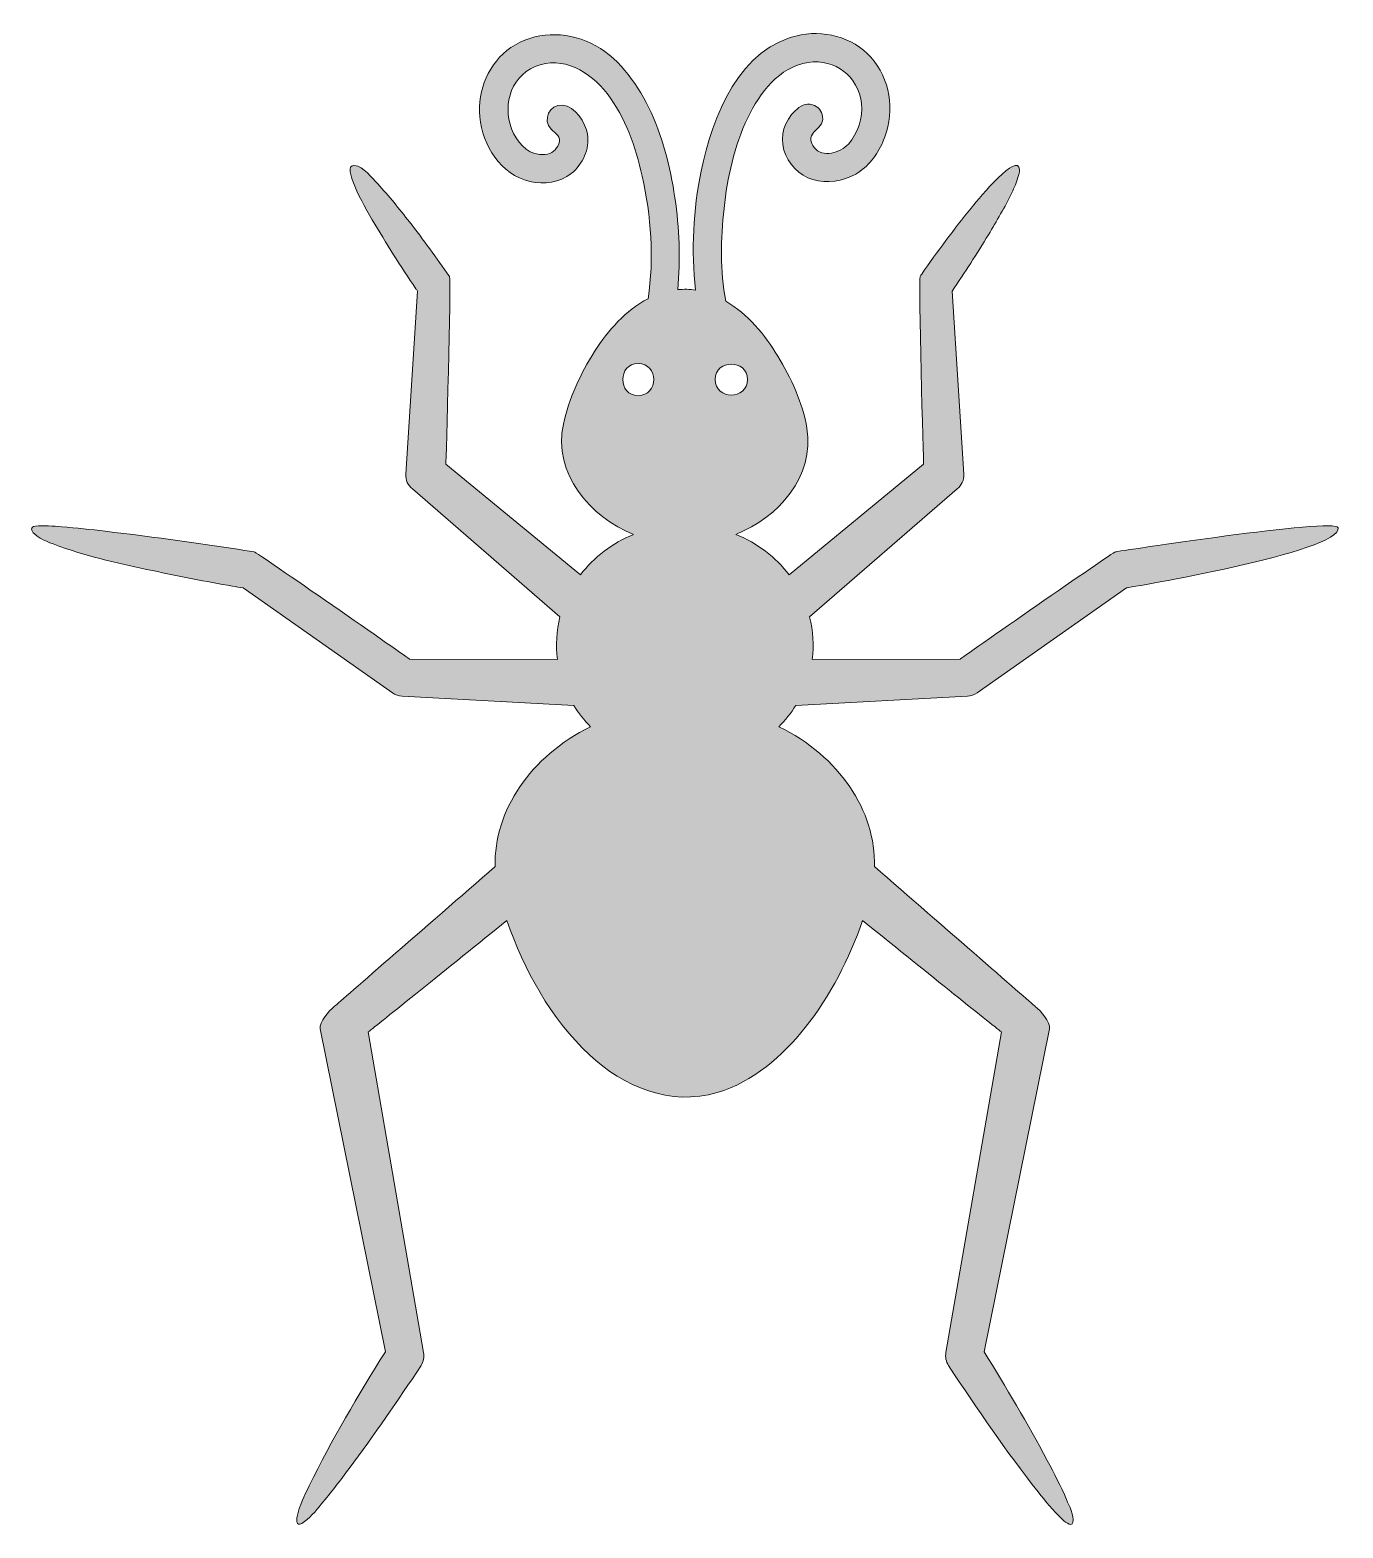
# Model space of a CAD drawing. Header units: inches. Extents: x 0 to 89, y 0 to 102.
import ezdxf

# ---------------------------------------------------------------- set-up
doc = ezdxf.new("R2010")
doc.units = ezdxf.units.IN
doc.header["$MEASUREMENT"] = 0
doc.layers.add('Layer 1', color=7, linetype='Continuous')

msp = doc.modelspace()

# ---------------------------------------------------------------- hatches: boundary and pattern name
at = {"layer": 'Layer 1', "true_color": 0xb2e576}
h = msp.add_hatch(color=63, dxfattribs=at)
h.dxf.hatch_style = 2
edge = h.paths.add_edge_path()
edge.add_spline(control_points=[(73.86, 66.28), (73.69, 66.25), (63.27, 58.97), (63.27, 58.97), (63.27, 58.97), (53.19, 58.93), (53.19, 58.93), (53.32, 59.9), (53.26, 60.89), (53.02, 61.85), (53.02, 61.85), (63.07, 70.57), (63.07, 70.57), (63.38, 70.81), (63.55, 71.18), (63.53, 71.57), (63.53, 71.57), (62.73, 84.05), (62.73, 84.05), (63.59, 85.31), (64.42, 86.59), (65.21, 87.89), (65.77, 88.83), (66.33, 89.77), (66.8, 90.75), (66.97, 91.11), (67.13, 91.47), (67.24, 91.85), (67.3, 92.03), (67.38, 92.31), (67.28, 92.5), (66.89, 93.25), (64.24, 89.97), (64.02, 89.7), (62.85, 88.25), (61.73, 86.74), (60.66, 85.2), (60.63, 85.15), (60.59, 85.1), (60.56, 85.05), (60.41, 84.83), (60.79, 72.25), (60.79, 72.25), (60.79, 72.25), (51.63, 64.71), (51.63, 64.71), (50.71, 65.91), (49.46, 66.87), (47.99, 67.47), (50.88, 68.6), (53.38, 71.43), (52.84, 74.71), (52.55, 76.42), (51.75, 78.15), (50.85, 79.62), (49.96, 81.09), (48.81, 82.48), (47.31, 83.36), (46.92, 85.43), (46.96, 87.6), (47.19, 89.68), (47.42, 91.79), (47.88, 93.93), (48.8, 95.85), (49.62, 97.53), (50.93, 99.34), (52.92, 99.63), (54.79, 99.9), (56.33, 98.67), (56.56, 96.82), (56.68, 95.86), (56.3, 94.79), (55.66, 94.07), (55.13, 93.47), (53.89, 93.1), (53.32, 93.84), (53.07, 94.18), (53, 94.55), (53.31, 94.87), (53.63, 95.2), (53.96, 95.41), (53.91, 95.93), (53.87, 96.32), (53.59, 96.65), (53.21, 96.75), (52.75, 96.89), (52.37, 96.64), (52.04, 96.34), (51.31, 95.66), (50.98, 94.64), (51.27, 93.66), (51.55, 92.73), (52.3, 91.93), (53.24, 91.64), (54.2, 91.35), (55.29, 91.54), (56.16, 92.02), (57.01, 92.5), (57.62, 93.33), (58.01, 94.21), (58.81, 96), (58.63, 98.15), (57.42, 99.72), (56.26, 101.22), (54.29, 101.84), (52.45, 101.51), (48.25, 100.75), (46.37, 95.91), (45.63, 92.23), (45.09, 89.59), (44.94, 86.8), (45.25, 84.12), (44.85, 84.18), (44.44, 84.18), (44.03, 84.15), (44.24, 86.22), (44.14, 88.34), (43.84, 90.41), (43.53, 92.53), (42.99, 94.65), (42.04, 96.58), (41.18, 98.33), (39.91, 100.07), (38.11, 100.94), (36.39, 101.77), (34.27, 101.74), (32.67, 100.64), (31.16, 99.61), (30.37, 97.74), (30.54, 95.93), (30.73, 93.97), (31.96, 91.99), (33.96, 91.52), (34.93, 91.29), (36, 91.43), (36.78, 92.06), (37.56, 92.68), (38.05, 93.74), (37.88, 94.73), (37.75, 95.51), (37.05, 96.65), (36.18, 96.72), (35.3, 96.8), (34.79, 95.7), (35.41, 95.08), (35.71, 94.78), (36.12, 94.57), (35.93, 94.08), (35.78, 93.67), (35.44, 93.39), (35, 93.35), (34, 93.26), (33.26, 93.95), (32.85, 94.79), (32.04, 96.42), (32.53, 98.61), (34.31, 99.35), (36.21, 100.13), (38.07, 98.99), (39.22, 97.51), (40.47, 95.89), (41.17, 93.86), (41.61, 91.88), (42.21, 89.19), (42.44, 86.26), (42.01, 83.53), (40.48, 82.73), (39.29, 81.37), (38.37, 79.93), (37.41, 78.44), (36.62, 76.72), (36.24, 74.98), (35.51, 71.62), (38.06, 68.64), (41.03, 67.47), (39.57, 66.87), (38.32, 65.91), (37.4, 64.71), (37.4, 64.71), (28.23, 72.25), (28.23, 72.25), (28.23, 72.25), (28.62, 84.83), (28.47, 85.05), (27.6, 86.31), (26.69, 87.55), (25.75, 88.76), (25.06, 89.65), (24.36, 90.53), (23.59, 91.35), (23.21, 91.76), (22.61, 92.53), (22, 92.61), (21.46, 92.68), (21.81, 91.75), (21.89, 91.54), (22.23, 90.62), (22.73, 89.75), (23.22, 88.91), (24.15, 87.3), (25.15, 85.74), (26.19, 84.2), (26.23, 84.15), (26.26, 84.1), (26.3, 84.05), (26.3, 84.05), (25.5, 71.57), (25.5, 71.57), (25.48, 71.18), (25.65, 70.81), (25.95, 70.57), (25.95, 70.57), (36.01, 61.85), (36.01, 61.85), (35.77, 60.89), (35.71, 59.9), (35.84, 58.93), (35.84, 58.93), (25.76, 58.97), (25.76, 58.97), (25.76, 58.97), (15.34, 66.25), (15.16, 66.28), (11.79, 66.8), (8.41, 67.29), (5.02, 67.68), (4.04, 67.8), (3.05, 67.91), (2.06, 67.98), (1.47, 68.03), (0.85, 68.1), (0.26, 68.02), (-0.11, 67.98), (-0.04, 67.72), (0.2, 67.5), (0.67, 67.08), (1.35, 66.86), (1.93, 66.65), (3.97, 65.92), (6.12, 65.45), (8.24, 65), (10.05, 64.61), (11.88, 64.26), (13.7, 63.94), (13.94, 63.9), (14.17, 63.86), (14.41, 63.82), (14.41, 63.82), (24.59, 56.67), (24.59, 56.67), (24.78, 56.53), (25.02, 56.45), (25.26, 56.44), (25.26, 56.44), (36.95, 55.81), (36.95, 55.81), (37.28, 55.29), (37.66, 54.8), (38.1, 54.36), (34, 52.35), (31.5, 48.64), (31.59, 44.83), (27.07, 40.9), (20.63, 35.29), (20.63, 35.29), (20.25, 35), (19.59, 34.24), (19.67, 33.77), (19.67, 33.77), (24.11, 11.77), (24.11, 11.77), (22.27, 8.8), (20.44, 5.77), (18.92, 2.62), (18.6, 1.96), (18.25, 1.27), (18.1, 0.55), (18.04, 0.29), (18.03, -0.15), (18.42, 0.07), (18.94, 0.36), (19.36, 0.93), (19.74, 1.38), (20.41, 2.17), (21.04, 2.99), (21.65, 3.82), (23.35, 6.1), (24.97, 8.45), (26.54, 10.82), (26.71, 11.08), (26.77, 11.41), (26.72, 11.72), (26.72, 11.72), (22.94, 33.56), (22.94, 33.56), (23.66, 34.12), (28.56, 38.06), (32.39, 41.16), (33.56, 37.79), (35.38, 34.47), (38.01, 32.01), (40.36, 29.81), (43.52, 28.49), (46.73, 29.43), (49.17, 30.15), (51.17, 31.91), (52.72, 33.86), (54.44, 36.03), (55.73, 38.55), (56.63, 41.16), (60.46, 38.06), (65.37, 34.12), (66.09, 33.56), (66.09, 33.56), (62.31, 11.72), (62.31, 11.72), (62.25, 11.41), (62.32, 11.08), (62.49, 10.82), (64.43, 7.89), (66.42, 4.97), (68.6, 2.21), (69.1, 1.58), (69.61, 0.93), (70.2, 0.39), (70.32, 0.28), (70.86, -0.25), (70.96, 0.14), (71.07, 0.61), (70.71, 1.28), (70.53, 1.69), (70.14, 2.6), (69.68, 3.49), (69.22, 4.36), (67.87, 6.88), (66.42, 9.34), (64.91, 11.77), (64.91, 11.77), (69.36, 33.77), (69.36, 33.77), (69.44, 34.24), (68.78, 35), (68.4, 35.29), (68.4, 35.29), (61.96, 40.9), (57.44, 44.83), (57.53, 48.64), (55.03, 52.35), (50.93, 54.36), (51.37, 54.8), (51.75, 55.29), (52.08, 55.81), (52.08, 55.81), (63.77, 56.44), (63.77, 56.44), (64.01, 56.45), (64.25, 56.53), (64.44, 56.67), (64.44, 56.67), (74.62, 63.82), (74.62, 63.82), (74.62, 63.82), (89.37, 66.28), (89.03, 67.92), (88.89, 68.61), (73.86, 66.28), (73.86, 66.28)], knot_values=[0, 0, 0, 0, 1, 1, 1, 2, 2, 2, 3, 3, 3, 4, 4, 4, 5, 5, 5, 6, 6, 6, 7, 7, 7, 8, 8, 8, 9, 9, 9, 10, 10, 10, 11, 11, 11, 12, 12, 12, 13, 13, 13, 14, 14, 14, 15, 15, 15, 16, 16, 16, 17, 17, 17, 18, 18, 18, 19, 19, 19, 20, 20, 20, 21, 21, 21, 22, 22, 22, 23, 23, 23, 24, 24, 24, 25, 25, 25, 26, 26, 26, 27, 27, 27, 28, 28, 28, 29, 29, 29, 30, 30, 30, 31, 31, 31, 32, 32, 32, 33, 33, 33, 34, 34, 34, 35, 35, 35, 36, 36, 36, 37, 37, 37, 38, 38, 38, 39, 39, 39, 40, 40, 40, 41, 41, 41, 42, 42, 42, 43, 43, 43, 44, 44, 44, 45, 45, 45, 46, 46, 46, 47, 47, 47, 48, 48, 48, 49, 49, 49, 50, 50, 50, 51, 51, 51, 52, 52, 52, 53, 53, 53, 54, 54, 54, 55, 55, 55, 56, 56, 56, 57, 57, 57, 58, 58, 58, 59, 59, 59, 60, 60, 60, 61, 61, 61, 62, 62, 62, 63, 63, 63, 64, 64, 64, 65, 65, 65, 66, 66, 66, 67, 67, 67, 68, 68, 68, 69, 69, 69, 70, 70, 70, 71, 71, 71, 72, 72, 72, 73, 73, 73, 74, 74, 74, 75, 75, 75, 76, 76, 76, 77, 77, 77, 78, 78, 78, 79, 79, 79, 80, 80, 80, 81, 81, 81, 82, 82, 82, 83, 83, 83, 84, 84, 84, 85, 85, 85, 86, 86, 86, 87, 87, 87, 88, 88, 88, 89, 89, 89, 90, 90, 90, 91, 91, 91, 92, 92, 92, 93, 93, 93, 94, 94, 94, 95, 95, 95, 96, 96, 96, 97, 97, 97, 98, 98, 98, 99, 99, 99, 100, 100, 100, 101, 101, 101, 102, 102, 102, 103, 103, 103, 104, 104, 104, 105, 105, 105, 106, 106, 106, 107, 107, 107, 108, 108, 108, 109, 109, 109, 110, 110, 110, 111, 111, 111, 112, 112, 112, 113, 113, 113, 114, 114, 114, 115, 115, 115, 116, 116, 116, 117, 117, 117, 118, 118, 118, 119, 119, 119, 120, 120, 120, 121, 121, 121, 122, 122, 122, 122], degree=3, periodic=1)
edge = h.paths.add_edge_path()
edge.add_spline(control_points=[(41.34, 79.11), (42.75, 79.11), (42.75, 76.92), (41.34, 76.92), (39.94, 76.92), (39.94, 79.11), (41.34, 79.11)], knot_values=[0, 0, 0, 0, 1, 1, 1, 2, 2, 2, 2], degree=3, periodic=1)
edge = h.paths.add_edge_path()
edge.add_spline(control_points=[(48.78, 78.02), (48.78, 76.61), (46.59, 76.61), (46.59, 78.02), (46.59, 79.42), (48.78, 79.42), (48.78, 78.02)], knot_values=[0, 0, 0, 0, 1, 1, 1, 2, 2, 2, 2], degree=3, periodic=1)

# ---------------------------------------------------------------- linework, layer by layer
at = {"layer": 'Layer 1', "lineweight": 0}
for points, knots in [([(73.86, 66.28), (73.69, 66.25), (63.27, 58.97), (63.27, 58.97), (63.27, 58.97), (53.19, 58.93), (53.19, 58.93), (53.32, 59.9), (53.26, 60.89), (53.02, 61.85), (53.02, 61.85), (63.07, 70.57), (63.07, 70.57), (63.38, 70.81), (63.55, 71.18), (63.53, 71.57), (63.53, 71.57), (62.73, 84.05), (62.73, 84.05), (63.59, 85.31), (64.42, 86.59), (65.21, 87.89), (65.77, 88.83), (66.33, 89.77), (66.8, 90.75), (66.97, 91.11), (67.13, 91.47), (67.24, 91.85), (67.3, 92.03), (67.38, 92.31), (67.28, 92.5), (66.89, 93.25), (64.24, 89.97), (64.02, 89.7), (62.85, 88.25), (61.73, 86.74), (60.66, 85.2), (60.63, 85.15), (60.59, 85.1), (60.56, 85.05), (60.41, 84.83), (60.79, 72.25), (60.79, 72.25), (60.79, 72.25), (51.63, 64.71), (51.63, 64.71), (50.71, 65.91), (49.46, 66.87), (47.99, 67.47), (50.88, 68.6), (53.38, 71.43), (52.84, 74.71), (52.55, 76.42), (51.75, 78.15), (50.85, 79.62), (49.96, 81.09), (48.81, 82.48), (47.31, 83.36), (46.92, 85.43), (46.96, 87.6), (47.19, 89.68), (47.42, 91.79), (47.88, 93.93), (48.8, 95.85), (49.62, 97.53), (50.93, 99.34), (52.92, 99.63), (54.79, 99.9), (56.33, 98.67), (56.56, 96.82), (56.68, 95.86), (56.3, 94.79), (55.66, 94.07), (55.13, 93.47), (53.89, 93.1), (53.32, 93.84), (53.07, 94.18), (53, 94.55), (53.31, 94.87), (53.63, 95.2), (53.96, 95.41), (53.91, 95.93), (53.87, 96.32), (53.59, 96.65), (53.21, 96.75), (52.75, 96.89), (52.37, 96.64), (52.04, 96.34), (51.31, 95.66), (50.98, 94.64), (51.27, 93.66), (51.55, 92.73), (52.3, 91.93), (53.24, 91.64), (54.2, 91.35), (55.29, 91.54), (56.16, 92.02), (57.01, 92.5), (57.62, 93.33), (58.01, 94.21), (58.81, 96), (58.63, 98.15), (57.42, 99.72), (56.26, 101.22), (54.29, 101.84), (52.45, 101.51), (48.25, 100.75), (46.37, 95.91), (45.63, 92.23), (45.09, 89.59), (44.94, 86.8), (45.25, 84.12), (44.85, 84.18), (44.44, 84.18), (44.03, 84.15), (44.24, 86.22), (44.14, 88.34), (43.84, 90.41), (43.53, 92.53), (42.99, 94.65), (42.04, 96.58), (41.18, 98.33), (39.91, 100.07), (38.11, 100.94), (36.39, 101.77), (34.27, 101.74), (32.67, 100.64), (31.16, 99.61), (30.37, 97.74), (30.54, 95.93), (30.73, 93.97), (31.96, 91.99), (33.96, 91.52), (34.93, 91.29), (36, 91.43), (36.78, 92.06), (37.56, 92.68), (38.05, 93.74), (37.88, 94.73), (37.75, 95.51), (37.05, 96.65), (36.18, 96.72), (35.3, 96.8), (34.79, 95.7), (35.41, 95.08), (35.71, 94.78), (36.12, 94.57), (35.93, 94.08), (35.78, 93.67), (35.44, 93.39), (35, 93.35), (34, 93.26), (33.26, 93.95), (32.85, 94.79), (32.04, 96.42), (32.53, 98.61), (34.31, 99.35), (36.21, 100.13), (38.07, 98.99), (39.22, 97.51), (40.47, 95.89), (41.17, 93.86), (41.61, 91.88), (42.21, 89.19), (42.44, 86.26), (42.01, 83.53), (40.48, 82.73), (39.29, 81.37), (38.37, 79.93), (37.41, 78.44), (36.62, 76.72), (36.24, 74.98), (35.51, 71.62), (38.06, 68.64), (41.03, 67.47), (39.57, 66.87), (38.32, 65.91), (37.4, 64.71), (37.4, 64.71), (28.23, 72.25), (28.23, 72.25), (28.23, 72.25), (28.62, 84.83), (28.47, 85.05), (27.6, 86.31), (26.69, 87.55), (25.75, 88.76), (25.06, 89.65), (24.36, 90.53), (23.59, 91.35), (23.21, 91.76), (22.61, 92.53), (22, 92.61), (21.46, 92.68), (21.81, 91.75), (21.89, 91.54), (22.23, 90.62), (22.73, 89.75), (23.22, 88.91), (24.15, 87.3), (25.15, 85.74), (26.19, 84.2), (26.23, 84.15), (26.26, 84.1), (26.3, 84.05), (26.3, 84.05), (25.5, 71.57), (25.5, 71.57), (25.48, 71.18), (25.65, 70.81), (25.95, 70.57), (25.95, 70.57), (36.01, 61.85), (36.01, 61.85), (35.77, 60.89), (35.71, 59.9), (35.84, 58.93), (35.84, 58.93), (25.76, 58.97), (25.76, 58.97), (25.76, 58.97), (15.34, 66.25), (15.16, 66.28), (11.79, 66.8), (8.41, 67.29), (5.02, 67.68), (4.04, 67.8), (3.05, 67.91), (2.06, 67.98), (1.47, 68.03), (0.85, 68.1), (0.26, 68.02), (-0.11, 67.98), (-0.04, 67.72), (0.2, 67.5), (0.67, 67.08), (1.35, 66.86), (1.93, 66.65), (3.97, 65.92), (6.12, 65.45), (8.24, 65), (10.05, 64.61), (11.88, 64.26), (13.7, 63.94), (13.94, 63.9), (14.17, 63.86), (14.41, 63.82), (14.41, 63.82), (24.59, 56.67), (24.59, 56.67), (24.78, 56.53), (25.02, 56.45), (25.26, 56.44), (25.26, 56.44), (36.95, 55.81), (36.95, 55.81), (37.28, 55.29), (37.66, 54.8), (38.1, 54.36), (34, 52.35), (31.5, 48.64), (31.59, 44.83), (27.07, 40.9), (20.63, 35.29), (20.63, 35.29), (20.25, 35), (19.59, 34.24), (19.67, 33.77), (19.67, 33.77), (24.11, 11.77), (24.11, 11.77), (22.27, 8.8), (20.44, 5.77), (18.92, 2.62), (18.6, 1.96), (18.25, 1.27), (18.1, 0.55), (18.04, 0.29), (18.03, -0.15), (18.42, 0.07), (18.94, 0.36), (19.36, 0.93), (19.74, 1.38), (20.41, 2.17), (21.04, 2.99), (21.65, 3.82), (23.35, 6.1), (24.97, 8.45), (26.54, 10.82), (26.71, 11.08), (26.77, 11.41), (26.72, 11.72), (26.72, 11.72), (22.94, 33.56), (22.94, 33.56), (23.66, 34.12), (28.56, 38.06), (32.39, 41.16), (33.56, 37.79), (35.38, 34.47), (38.01, 32.01), (40.36, 29.81), (43.52, 28.49), (46.73, 29.43), (49.17, 30.15), (51.17, 31.91), (52.72, 33.86), (54.44, 36.03), (55.73, 38.55), (56.63, 41.16), (60.46, 38.06), (65.37, 34.12), (66.09, 33.56), (66.09, 33.56), (62.31, 11.72), (62.31, 11.72), (62.25, 11.41), (62.32, 11.08), (62.49, 10.82), (64.43, 7.89), (66.42, 4.97), (68.6, 2.21), (69.1, 1.58), (69.61, 0.93), (70.2, 0.39), (70.32, 0.28), (70.86, -0.25), (70.96, 0.14), (71.07, 0.61), (70.71, 1.28), (70.53, 1.69), (70.14, 2.6), (69.68, 3.49), (69.22, 4.36), (67.87, 6.88), (66.42, 9.34), (64.91, 11.77), (64.91, 11.77), (69.36, 33.77), (69.36, 33.77), (69.44, 34.24), (68.78, 35), (68.4, 35.29), (68.4, 35.29), (61.96, 40.9), (57.44, 44.83), (57.53, 48.64), (55.03, 52.35), (50.93, 54.36), (51.37, 54.8), (51.75, 55.29), (52.08, 55.81), (52.08, 55.81), (63.77, 56.44), (63.77, 56.44), (64.01, 56.45), (64.25, 56.53), (64.44, 56.67), (64.44, 56.67), (74.62, 63.82), (74.62, 63.82), (74.62, 63.82), (89.37, 66.28), (89.03, 67.92), (88.89, 68.61), (73.86, 66.28), (73.86, 66.28)], [0, 0, 0, 0, 1, 1, 1, 2, 2, 2, 3, 3, 3, 4, 4, 4, 5, 5, 5, 6, 6, 6, 7, 7, 7, 8, 8, 8, 9, 9, 9, 10, 10, 10, 11, 11, 11, 12, 12, 12, 13, 13, 13, 14, 14, 14, 15, 15, 15, 16, 16, 16, 17, 17, 17, 18, 18, 18, 19, 19, 19, 20, 20, 20, 21, 21, 21, 22, 22, 22, 23, 23, 23, 24, 24, 24, 25, 25, 25, 26, 26, 26, 27, 27, 27, 28, 28, 28, 29, 29, 29, 30, 30, 30, 31, 31, 31, 32, 32, 32, 33, 33, 33, 34, 34, 34, 35, 35, 35, 36, 36, 36, 37, 37, 37, 38, 38, 38, 39, 39, 39, 40, 40, 40, 41, 41, 41, 42, 42, 42, 43, 43, 43, 44, 44, 44, 45, 45, 45, 46, 46, 46, 47, 47, 47, 48, 48, 48, 49, 49, 49, 50, 50, 50, 51, 51, 51, 52, 52, 52, 53, 53, 53, 54, 54, 54, 55, 55, 55, 56, 56, 56, 57, 57, 57, 58, 58, 58, 59, 59, 59, 60, 60, 60, 61, 61, 61, 62, 62, 62, 63, 63, 63, 64, 64, 64, 65, 65, 65, 66, 66, 66, 67, 67, 67, 68, 68, 68, 69, 69, 69, 70, 70, 70, 71, 71, 71, 72, 72, 72, 73, 73, 73, 74, 74, 74, 75, 75, 75, 76, 76, 76, 77, 77, 77, 78, 78, 78, 79, 79, 79, 80, 80, 80, 81, 81, 81, 82, 82, 82, 83, 83, 83, 84, 84, 84, 85, 85, 85, 86, 86, 86, 87, 87, 87, 88, 88, 88, 89, 89, 89, 90, 90, 90, 91, 91, 91, 92, 92, 92, 93, 93, 93, 94, 94, 94, 95, 95, 95, 96, 96, 96, 97, 97, 97, 98, 98, 98, 99, 99, 99, 100, 100, 100, 101, 101, 101, 102, 102, 102, 103, 103, 103, 104, 104, 104, 105, 105, 105, 106, 106, 106, 107, 107, 107, 108, 108, 108, 109, 109, 109, 110, 110, 110, 111, 111, 111, 112, 112, 112, 113, 113, 113, 114, 114, 114, 115, 115, 115, 116, 116, 116, 117, 117, 117, 118, 118, 118, 119, 119, 119, 120, 120, 120, 121, 121, 121, 122, 122, 122, 122]), ([(41.34, 79.11), (42.75, 79.11), (42.75, 76.92), (41.34, 76.92), (39.94, 76.92), (39.94, 79.11), (41.34, 79.11)], [0, 0, 0, 0, 1, 1, 1, 2, 2, 2, 2]), ([(48.78, 78.02), (48.78, 76.61), (46.59, 76.61), (46.59, 78.02), (46.59, 79.42), (48.78, 79.42), (48.78, 78.02)], [0, 0, 0, 0, 1, 1, 1, 2, 2, 2, 2])]:
    msp.add_open_spline(points, degree=3, knots=knots, dxfattribs=at)

doc.saveas('drawing.dxf')
